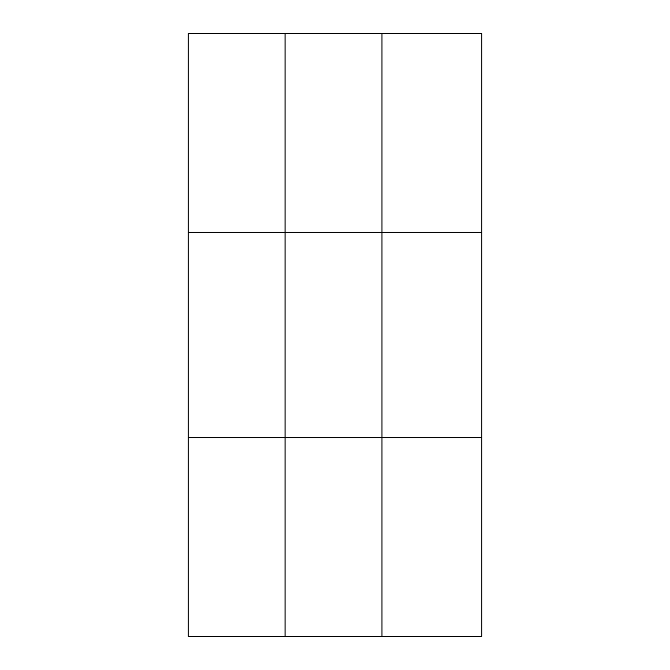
<?xml version="1.0" encoding="UTF-8"?>
<svg xmlns="http://www.w3.org/2000/svg" width="670" height="670" viewBox="0 0 670 670"><rect width="100%" height="100%" fill="white"/><g stroke="black" fill="none" stroke-linecap="round" stroke-linejoin="round"><path stroke-width="1" d="M285.16 33.5L285.16 636.5M381.908 33.5L381.908 636.5M188.421 232.49L481.579 232.49M188.421 437.51L481.579 437.51M481.579 33.5L481.579 636.5L188.421 636.5L188.421 33.5L481.579 33.5"/></g></svg>
